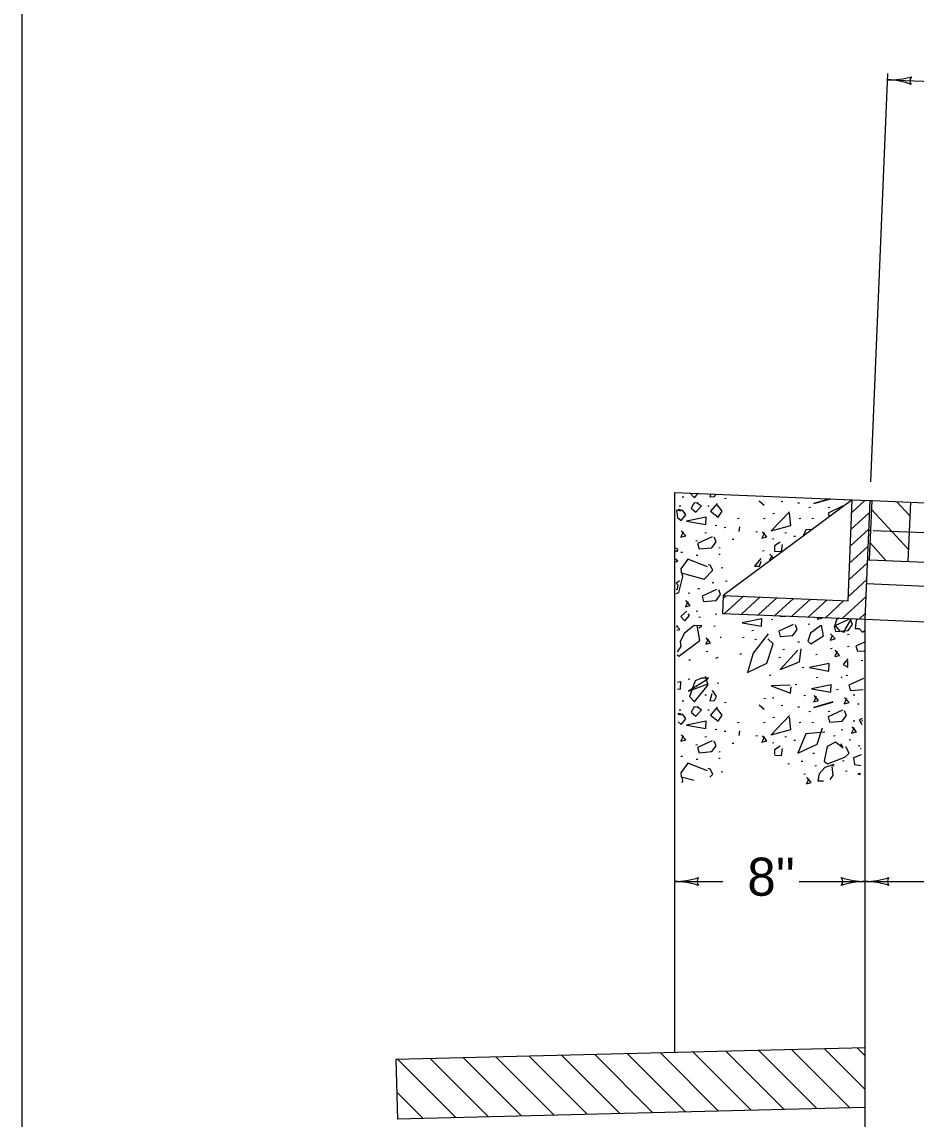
# Model space of a CAD drawing. Extents: x 997.6 to 1037.1, y 998.9 to 1022.6.
# Drawn here: x 1007 to 1011.7, y 1005.03 to 1010.79 of the extents above; entities that cross this region are included whole.
import ezdxf

# ---------------------------------------------------------------- set-up
doc = ezdxf.new("R2010")
doc.units = 0
for name, color, linetype in [('Level 1', 7, 'Continuous'), ('Level 10', 7, 'Continuous'), ('Level 11', 7, 'Continuous')]:
    doc.layers.add(name, color=color, linetype=linetype)

msp = doc.modelspace()

# ---------------------------------------------------------------- linework, layer by layer
at = {"layer": 'Level 1'}
for p, q in [((1011.4599, 1008.3738), (1011.5493, 1010.5196)), ((1011.5479, 1010.4868), (1012.474, 1010.4483)), ((1010.4298, 1005.3743), (1010.4298, 1008.3185)), ((1010.4298, 1008.3185), (1011.3622, 1008.2796)), ((1011.3622, 1008.2796), (1010.6843, 1007.7762)), ((1011.34, 1007.7488), (1011.3622, 1008.2796)), ((1011.3593, 1008.2117), (1011.4301, 1008.2768)), ((1011.3622, 1008.2796), (1011.4558, 1008.2758)), ((1011.4298, 1007.6513), (1011.4558, 1008.2758)), ((1011.4535, 1007.9631), (1011.4665, 1008.2753)), ((1011.4558, 1008.2758), (1011.4665, 1008.2753)), ((1011.4665, 1008.2753), (1013.6833, 1008.1829)), ((1011.6664, 1008.1925), (1011.5952, 1008.27)), ((1011.6564, 1007.9547), (1011.6695, 1008.2669)), ((1011.3556, 1008.1233), (1011.4532, 1008.2131)), ((1011.659, 1008.0158), (1011.4646, 1008.2273)), ((1011.3519, 1008.035), (1011.4495, 1008.1248)), ((1011.4493, 1008.1196), (1011.46, 1008.1192)), ((1011.4713, 1008.1188), (1013.6631, 1008.0274)), ((1011.3483, 1007.9468), (1011.4458, 1008.0365)), ((1011.5412, 1007.9594), (1011.4572, 1008.0508)), ((1011.3446, 1007.8583), (1011.4422, 1007.9482)), ((1011.4428, 1007.9635), (1011.4535, 1007.963)), ((1011.4535, 1007.9631), (1013.6703, 1007.8707)), ((1011.3409, 1007.77), (1011.4385, 1007.8598)), ((1011.4376, 1007.8386), (1014.435, 1007.7137)), ((1010.6843, 1007.7762), (1010.6804, 1007.6825)), ((1010.6837, 1007.7598), (1010.7006, 1007.7755)), ((1010.6843, 1007.7762), (1011.34, 1007.7488)), ((1010.6913, 1007.682), (1010.7889, 1007.7718)), ((1010.7796, 1007.6783), (1010.8771, 1007.7681)), ((1010.8679, 1007.6747), (1010.9655, 1007.7644)), ((1010.9563, 1007.671), (1011.0538, 1007.7608)), ((1011.0445, 1007.6673), (1011.1421, 1007.7571)), ((1011.1328, 1007.6637), (1011.2304, 1007.7534)), ((1011.2213, 1007.6599), (1011.3188, 1007.7498)), ((1011.3094, 1007.6563), (1011.4348, 1007.7715)), ((1010.6804, 1007.6825), (1011.4298, 1007.6513)), ((1011.3978, 1007.6526), (1011.431, 1007.6831)), ((1011.4298, 1002.5233), (1011.4298, 1007.6513)), ((1011.4298, 1007.6513), (1014.4272, 1007.5263)), ((1010.4298, 1006.2733), (1010.6818, 1006.2733)), ((1011.0829, 1006.2733), (1011.4298, 1006.2733)), ((1011.4298, 1006.2733), (1012.4255, 1006.2733)), ((1011.4298, 1005.3993), (1008.9647, 1005.3378)), ((1010.4298, 1005.3743), (1010.4298, 1005.3743)), ((1010.8316, 1005.0718), (1010.5267, 1005.3768)), ((1011.0041, 1005.0762), (1010.6992, 1005.3811)), ((1011.1767, 1005.0804), (1010.8718, 1005.3853)), ((1011.349, 1005.0848), (1011.0441, 1005.3897)), ((1011.4298, 1005.1809), (1011.2166, 1005.394)), ((1011.4298, 1005.3578), (1011.3892, 1005.3983)), ((1008.9647, 1005.3378), (1008.9725, 1005.0253)), ((1009.2795, 1005.0329), (1008.9745, 1005.3379)), ((1009.452, 1005.0373), (1009.147, 1005.3423)), ((1009.6245, 1005.0416), (1009.3195, 1005.3466)), ((1009.7969, 1005.0458), (1009.4918, 1005.3509)), ((1009.9694, 1005.0502), (1009.6644, 1005.3552)), ((1010.1419, 1005.0545), (1009.8369, 1005.3595)), ((1010.3143, 1005.0588), (1010.0093, 1005.3638)), ((1010.4868, 1005.0632), (1010.1818, 1005.3681)), ((1010.6593, 1005.0675), (1010.3543, 1005.3724)), ((1009.1072, 1005.0286), (1008.9689, 1005.1668)), ((1011.4298, 1005.0868), (1008.9725, 1005.0253))]:
    msp.add_line(p, q, dxfattribs=at)
for points in [[(1010.5084, 1008.3152), (1010.5333, 1008.2894)], [(1010.4778, 1008.2935), (1010.4693, 1008.2924)], [(1010.5546, 1008.2617), (1010.5311, 1008.2628), (1010.5162, 1008.235), (1010.5397, 1008.2137), (1010.5695, 1008.2478), (1010.5482, 1008.2606)], [(1010.5333, 1008.2894), (1010.5527, 1008.3133)], [(1010.6184, 1008.3106), (1010.6133, 1008.2948)], [(1010.6133, 1008.2948), (1010.6388, 1008.2958)], [(1010.6517, 1008.2606), (1010.6175, 1008.22), (1010.657, 1008.188), (1010.6783, 1008.22), (1010.6549, 1008.251), (1010.6432, 1008.251)], [(1010.6388, 1008.2958), (1010.6451, 1008.3095)], [(1010.7003, 1008.2857), (1010.6918, 1008.2846)], [(1010.8999, 1008.2499), (1010.8733, 1008.2723)], [(1010.9981, 1008.2699), (1010.9895, 1008.2688)], [(1011.0844, 1008.2621), (1011.0759, 1008.261)], [(1011.2441, 1008.2845), (1011.1603, 1008.2595)], [(1011.1603, 1008.2595), (1011.2498, 1008.2843)], [(1011.3203, 1008.2813), (1011.3197, 1008.2798)], [(1011.3197, 1008.2798), (1011.3248, 1008.2811)], [(1010.4628, 1008.219), (1010.4393, 1008.2253), (1010.4437, 1008.187), (1010.4639, 1008.171), (1010.4874, 1008.2008), (1010.4713, 1008.2233), (1010.4479, 1008.2275)], [(1010.4622, 1008.2463), (1010.4536, 1008.2453)], [(1010.6113, 1008.2463), (1010.6028, 1008.2453)], [(1011.0323, 1008.2168), (1010.9363, 1008.1155), (1011.0387, 1008.1443), (1011.0333, 1008.2083)], [(1010.9536, 1008.2071), (1010.945, 1008.206)], [(1011.1421, 1008.2385), (1011.1335, 1008.2374)], [(1011.3106, 1008.245), (1011.2348, 1008.2098)], [(1011.2348, 1008.2098), (1011.2404, 1008.1891)], [(1011.2442, 1008.2385), (1011.2356, 1008.2374)], [(1010.5944, 1008.1885), (1010.4909, 1008.1672), (1010.5933, 1008.149), (1010.5944, 1008.1896)], [(1010.6507, 1008.1443), (1010.6421, 1008.1432)], [(1010.7684, 1008.1809), (1010.7599, 1008.1798)], [(1010.9038, 1008.1809), (1010.8953, 1008.1798)], [(1011.0923, 1008.1809), (1011.0838, 1008.1798)], [(1011.1578, 1008.1809), (1011.1493, 1008.1798)], [(1010.4324, 1008.137), (1010.4323, 1008.1371)], [(1010.4323, 1008.1369), (1010.4324, 1008.137)], [(1010.4746, 1008.1102), (1010.4618, 1008.0835), (1010.4874, 1008.0899), (1010.4639, 1008.1166)], [(1010.6255, 1008.0853), (1010.5498, 1008.0501), (1010.5572, 1008.0223), (1010.6244, 1008.0277), (1010.6468, 1008.0587), (1010.6372, 1008.0832)], [(1010.5957, 1008.105), (1010.5871, 1008.1039)], [(1010.6978, 1008.1338), (1010.6893, 1008.1328)], [(1010.768, 1008.1133), (1010.7723, 1008.1379)], [(1010.8646, 1008.1103), (1010.856, 1008.1092)], [(1010.9005, 1008.1049), (1010.8878, 1008.0783), (1010.9133, 1008.0847), (1010.8898, 1008.1113)], [(1011.0164, 1008.105), (1011.0078, 1008.1039)], [(1011.0635, 1008.0867), (1011.055, 1008.0856)], [(1011.1176, 1008.1208), (1011.1043, 1008.0881)], [(1011.1523, 1008.1237), (1011.1176, 1008.1208)], [(1010.5485, 1008.0631), (1010.54, 1008.062)], [(1010.6689, 1008.0264), (1010.6604, 1008.0254)], [(1010.7397, 1008.0709), (1010.7311, 1008.0699)], [(1010.9509, 1008.0736), (1010.9424, 1008.0725)], [(1010.9832, 1008.0558), (1010.9543, 1008.0376), (1010.9533, 1008.0098), (1010.9907, 1008.0078), (1010.996, 1008.044)], [(1010.4468, 1008.0184), (1010.434, 1008.0248)], [(1010.4341, 1008.0131), (1010.4415, 1008.0078)], [(1010.4455, 1007.9563), (1010.4348, 1007.9686)], [(1010.4415, 1008.0078), (1010.4468, 1008.0184)], [(1010.47, 1008.0029), (1010.4614, 1008.0018)], [(1010.5512, 1007.9872), (1010.5426, 1007.9861)], [(1010.6689, 1007.9924), (1010.6604, 1007.9913)], [(1010.8818, 1007.9704), (1010.8488, 1007.9298), (1010.8743, 1007.9298), (1010.8839, 1007.9565)], [(1010.8986, 1008.0108), (1010.89, 1008.0097)], [(1010.9398, 1007.9871), (1010.927, 1007.9604)], [(1010.948, 1007.972), (1010.9292, 1007.9935)], [(1010.4349, 1007.9537), (1010.4455, 1007.9563)], [(1010.6015, 1007.9267), (1010.4991, 1007.9672), (1010.4618, 1007.916), (1010.4639, 1007.8957), (1010.5834, 1007.8627), (1010.6293, 1007.9096), (1010.6154, 1007.9363), (1010.6048, 1007.9384)], [(1010.6821, 1007.9218), (1010.6735, 1007.9207)], [(1010.927, 1007.9604), (1010.9352, 1007.9624)], [(1010.4511, 1007.7923), (1010.4713, 1007.8754)], [(1010.4713, 1007.8754), (1010.4693, 1007.8893)], [(1010.4553, 1007.853), (1010.4365, 1007.8394)], [(1010.4479, 1007.8306), (1010.4365, 1007.8407)], [(1010.437, 1007.8078), (1010.4447, 1007.8103)], [(1010.4447, 1007.8103), (1010.4479, 1007.8306)], [(1010.559, 1007.8118), (1010.5504, 1007.8108)], [(1010.649, 1007.8078), (1010.5733, 1007.7726), (1010.5808, 1007.7448), (1010.648, 1007.7502), (1010.6704, 1007.7812), (1010.6608, 1007.8057)], [(1010.6349, 1007.8432), (1010.6264, 1007.8422)], [(1010.7056, 1007.8511), (1010.6971, 1007.85)], [(1010.4373, 1007.7869), (1010.4511, 1007.7923)], [(1010.4982, 1007.7437), (1010.4853, 1007.717), (1010.5109, 1007.7233), (1010.4875, 1007.75)], [(1010.5093, 1007.7883), (1010.5008, 1007.7872)], [(1010.4938, 1007.6941), (1010.4618, 1007.6653), (1010.4831, 1007.6428), (1010.5066, 1007.6717), (1010.5002, 1007.6802)], [(1010.5512, 1007.694), (1010.5426, 1007.6929)], [(1010.5643, 1007.6626), (1010.5557, 1007.6615)], [(1010.6507, 1007.6783), (1010.6421, 1007.6772)], [(1010.8868, 1007.6544), (1010.7833, 1007.6331), (1010.8858, 1007.6149), (1010.8868, 1007.6555)], [(1010.9457, 1007.6495), (1010.9372, 1007.6484)], [(1011.0514, 1007.6246), (1010.9757, 1007.5893), (1010.9832, 1007.5616), (1011.0503, 1007.5669), (1011.0728, 1007.5979), (1011.0632, 1007.6224)], [(1010.9822, 1007.6698), (1010.9832, 1007.6663)], [(1010.9832, 1007.6663), (1011.0124, 1007.6686)], [(1011.1394, 1007.6259), (1011.1309, 1007.6248)], [(1011.1831, 1007.6615), (1011.1783, 1007.6515)], [(1011.1783, 1007.6515), (1011.2039, 1007.6579)], [(1011.2039, 1007.6579), (1011.2013, 1007.6608)], [(1011.342, 1007.6508), (1011.2663, 1007.6155), (1011.2738, 1007.5878), (1011.341, 1007.5931), (1011.3633, 1007.6241), (1011.3538, 1007.6486)], [(1011.2798, 1007.6493), (1011.2702, 1007.6204)], [(1011.2922, 1007.6569), (1011.2798, 1007.6493)], [(1011.3257, 1007.597), (1011.3585, 1007.6542)], [(1011.3822, 1007.6461), (1011.3779, 1007.6023)], [(1011.3908, 1007.6528), (1011.3822, 1007.6461)], [(1010.456, 1007.5977), (1010.4397, 1007.6162)], [(1010.4432, 1007.618), (1010.4398, 1007.6108)], [(1010.44, 1007.5937), (1010.456, 1007.5977)], [(1010.481, 1007.5788), (1010.4586, 1007.5351)], [(1010.5311, 1007.6194), (1010.481, 1007.5788)], [(1010.5717, 1007.6162), (1010.5311, 1007.6194)], [(1010.5493, 1007.6088), (1010.5482, 1007.6204)], [(1010.561, 1007.5404), (1010.5493, 1007.6088)], [(1010.5557, 1007.6066), (1010.5706, 1007.6151)], [(1010.6428, 1007.6154), (1010.6343, 1007.6143)], [(1010.9203, 1007.5746), (1010.8413, 1007.4733), (1010.8114, 1007.3718), (1010.9128, 1007.4209), (1010.9469, 1007.5223), (1010.9181, 1007.549)], [(1010.8436, 1007.5918), (1010.8351, 1007.5908)], [(1011.1955, 1007.6173), (1011.1422, 1007.5778), (1011.1293, 1007.5373), (1011.1443, 1007.5223), (1011.2115, 1007.565), (1011.1998, 1007.6204)], [(1011.2592, 1007.5683), (1011.2464, 1007.5416), (1011.272, 1007.548), (1011.2485, 1007.5747)], [(1011.2702, 1007.6204), (1011.2947, 1007.5906)], [(1011.2947, 1007.5906), (1011.3203, 1007.5842)], [(1011.3203, 1007.5842), (1011.3257, 1007.597)], [(1011.3463, 1007.5709), (1011.3377, 1007.5698)], [(1011.3779, 1007.6023), (1011.3993, 1007.6034)], [(1011.3993, 1007.6034), (1011.4153, 1007.5842)], [(1011.4153, 1007.5842), (1011.428, 1007.5928)], [(1010.4618, 1007.5084), (1010.4416, 1007.4805)], [(1010.4511, 1007.4573), (1010.561, 1007.5404)], [(1010.4586, 1007.5351), (1010.4618, 1007.5084)], [(1010.6055, 1007.5473), (1010.5927, 1007.5206), (1010.6183, 1007.527), (1010.5948, 1007.5537)], [(1010.673, 1007.5543), (1010.6677, 1007.5586)], [(1010.7938, 1007.5553), (1010.7853, 1007.5542)], [(1010.8593, 1007.5448), (1010.8508, 1007.5437)], [(1011.0844, 1007.5317), (1011.0759, 1007.5306)], [(1011.3463, 1007.5081), (1011.3377, 1007.507)], [(1011.4262, 1007.5316), (1011.3815, 1007.5108)], [(1011.3815, 1007.5108), (1011.3889, 1007.4831)], [(1010.4418, 1007.4643), (1010.4511, 1007.4573)], [(1010.6035, 1007.4819), (1010.595, 1007.4808)], [(1010.6559, 1007.4508), (1010.6432, 1007.4455)], [(1010.7808, 1007.4688), (1010.7723, 1007.4678)], [(1010.985, 1007.4505), (1010.9764, 1007.4494)], [(1011.076, 1007.4893), (1010.9843, 1007.3868), (1011.0856, 1007.4273), (1011.0931, 1007.4967)], [(1011.0059, 1007.4924), (1010.9973, 1007.4913)], [(1011.1787, 1007.4663), (1011.1702, 1007.4652)], [(1011.2573, 1007.4977), (1011.2487, 1007.4966)], [(1011.2828, 1007.4818), (1011.2699, 1007.4552), (1011.2956, 1007.4616), (1011.2721, 1007.4883)], [(1011.3889, 1007.4831), (1011.4248, 1007.486)], [(1010.5119, 1007.4374), (1010.5033, 1007.4363)], [(1011.108, 1007.3982), (1011.0995, 1007.3971)], [(1011.2403, 1007.4188), (1011.1368, 1007.3975), (1011.2393, 1007.3793), (1011.2403, 1007.4198)], [(1011.3395, 1007.4433), (1011.3139, 1007.4135), (1011.3395, 1007.4007), (1011.3384, 1007.4305)], [(1011.4169, 1007.4348), (1011.4084, 1007.4338)], [(1010.5093, 1007.3368), (1010.5008, 1007.3358)], [(1010.6026, 1007.336), (1010.5023, 1007.2741), (1010.6026, 1007.3114), (1010.5908, 1007.3509)], [(1010.609, 1007.3424), (1010.5695, 1007.3413), (1010.5364, 1007.3285), (1010.5066, 1007.2453), (1010.5333, 1007.2176), (1010.6058, 1007.3072), (1010.593, 1007.3434)], [(1010.9353, 1007.3563), (1010.9267, 1007.3552)], [(1011.1813, 1007.3447), (1011.1728, 1007.3436)], [(1011.3086, 1007.3478), (1011.3043, 1007.3445)], [(1011.3384, 1007.3552), (1011.3298, 1007.3541)], [(1011.4204, 1007.3408), (1011.3448, 1007.3055)], [(1010.4609, 1007.3235), (1010.4438, 1007.32)], [(1010.4443, 1007.2868), (1010.4598, 1007.284)], [(1010.4598, 1007.284), (1010.4609, 1007.3245)], [(1010.625, 1007.2592), (1010.6133, 1007.2229), (1010.6388, 1007.2239), (1010.6485, 1007.2453), (1010.6282, 1007.2773)], [(1010.6611, 1007.3159), (1010.6526, 1007.3148)], [(1011.0365, 1007.3061), (1010.9363, 1007.3018), (1011.0376, 1007.2634), (1011.0418, 1007.2965)], [(1011.0713, 1007.308), (1011.0628, 1007.307)], [(1011.2508, 1007.3078), (1011.1473, 1007.2864), (1011.2497, 1007.2683), (1011.2508, 1007.3088)], [(1011.2887, 1007.2818), (1011.2801, 1007.2808)], [(1011.3448, 1007.3055), (1011.3523, 1007.2778)], [(1011.3523, 1007.2778), (1011.4187, 1007.2831)], [(1010.4778, 1007.2217), (1010.4693, 1007.2206)], [(1010.5957, 1007.2531), (1010.5871, 1007.252)], [(1010.9064, 1007.2348), (1010.8979, 1007.2337)], [(1010.9509, 1007.2373), (1010.9424, 1007.2363)], [(1011.1158, 1007.2504), (1011.1073, 1007.2494)], [(1011.1728, 1007.2452), (1011.16, 1007.2185), (1011.1856, 1007.2248), (1011.1622, 1007.2515)], [(1011.3325, 1007.2347), (1011.3197, 1007.208), (1011.3453, 1007.2144), (1011.3218, 1007.2411)], [(1011.375, 1007.2531), (1011.3665, 1007.252)], [(1010.4622, 1007.1745), (1010.4536, 1007.1734)], [(1010.5546, 1007.1898), (1010.5311, 1007.1909), (1010.5162, 1007.1632), (1010.5397, 1007.1418), (1010.5695, 1007.1759), (1010.5482, 1007.1888)], [(1010.6113, 1007.1745), (1010.6028, 1007.1734)], [(1010.6517, 1007.1888), (1010.6175, 1007.1482), (1010.657, 1007.1162), (1010.6783, 1007.1482), (1010.6549, 1007.1792), (1010.6432, 1007.1792)], [(1010.7003, 1007.2138), (1010.6918, 1007.2128)], [(1010.8999, 1007.1781), (1010.8733, 1007.2005)], [(1010.9981, 1007.1981), (1010.9895, 1007.197)], [(1011.0844, 1007.1903), (1011.0759, 1007.1892)], [(1011.1421, 1007.1667), (1011.1335, 1007.1656)], [(1011.2606, 1007.2176), (1011.1603, 1007.1877), (1011.2606, 1007.2154)], [(1011.3106, 1007.1732), (1011.2348, 1007.138), (1011.2423, 1007.1103), (1011.3096, 1007.1156), (1011.332, 1007.1465), (1011.3223, 1007.171)], [(1011.2442, 1007.1667), (1011.2356, 1007.1656)], [(1011.3986, 1007.2059), (1011.3901, 1007.2048)], [(1010.4628, 1007.1472), (1010.4462, 1007.1517)], [(1010.4468, 1007.1128), (1010.4639, 1007.0992)], [(1010.4713, 1007.1514), (1010.4479, 1007.1557)], [(1010.4639, 1007.0992), (1010.4874, 1007.129)], [(1010.4874, 1007.129), (1010.4713, 1007.1514)], [(1010.5944, 1007.1167), (1010.4909, 1007.0953), (1010.5933, 1007.0772), (1010.5944, 1007.1178)], [(1010.7684, 1007.1091), (1010.7599, 1007.108)], [(1010.9038, 1007.1091), (1010.8953, 1007.108)], [(1011.0323, 1007.145), (1010.9363, 1007.0437), (1011.0387, 1007.0724), (1011.0333, 1007.1365)], [(1010.9536, 1007.1353), (1010.945, 1007.1342)], [(1011.0923, 1007.1091), (1011.0838, 1007.108)], [(1011.1578, 1007.1091), (1011.1493, 1007.108)], [(1011.375, 1007.1169), (1011.3665, 1007.1158)], [(1011.4142, 1007.1308), (1011.3982, 1007.1237)], [(1011.3982, 1007.1237), (1011.4132, 1007.098)], [(1011.4139, 1007.1225), (1011.4121, 1007.1162)], [(1011.4121, 1007.1162), (1011.4137, 1007.1142)], [(1010.6507, 1007.0724), (1010.6421, 1007.0713)], [(1010.6978, 1007.0619), (1010.6893, 1007.0609)], [(1010.768, 1007.0415), (1010.7723, 1007.0661)], [(1011.2189, 1007.0575), (1011.1176, 1007.049), (1011.0771, 1006.9487), (1011.1784, 1006.9957), (1011.2062, 1007.081)], [(1011.3123, 1007.0698), (1011.3037, 1007.0688)], [(1011.3718, 1007.0802), (1011.359, 1007.0535), (1011.3846, 1007.0599), (1011.3611, 1007.0866)], [(1010.4746, 1007.0383), (1010.4618, 1007.0117), (1010.4874, 1007.0181), (1010.4639, 1007.0448)], [(1010.5485, 1006.9913), (1010.54, 1006.9902)], [(1010.6255, 1007.0135), (1010.5498, 1006.9783), (1010.5572, 1006.9505), (1010.6244, 1006.9558), (1010.6468, 1006.9868), (1010.6372, 1007.0113)], [(1010.5957, 1007.0332), (1010.5871, 1007.0321)], [(1010.7397, 1006.9991), (1010.7311, 1006.9981)], [(1010.8646, 1007.0384), (1010.856, 1007.0373)], [(1010.9005, 1007.0331), (1010.8878, 1007.0064), (1010.9133, 1007.0128), (1010.8898, 1007.0395)], [(1010.9509, 1007.0018), (1010.9424, 1007.0007)], [(1011.0164, 1007.0332), (1011.0078, 1007.0321)], [(1011.0635, 1007.0148), (1011.055, 1007.0138)], [(1011.315, 1006.9743), (1011.2744, 1007.0063), (1011.2296, 1006.9828), (1011.2147, 1006.906), (1011.2318, 1006.8911), (1011.3235, 1006.9263), (1011.3459, 1006.9487), (1011.3288, 1006.9807)], [(1011.2729, 1007.0384), (1011.2644, 1007.0373)], [(1011.3011, 1006.9967), (1011.3107, 1006.9828)], [(1011.3541, 1007.0174), (1011.3456, 1007.0164)], [(1010.47, 1006.9311), (1010.4614, 1006.93)], [(1010.6689, 1006.9546), (1010.6604, 1006.9536)], [(1010.9543, 1006.9658), (1010.9533, 1006.9403)], [(1010.9832, 1006.9839), (1010.9543, 1006.9658)], [(1010.956, 1006.9379), (1010.9907, 1006.9359)], [(1010.9907, 1006.9359), (1010.996, 1006.9722)], [(1011.163, 1006.9468), (1011.1544, 1006.9457)], [(1011.4084, 1006.9399), (1011.3694, 1006.9231)], [(1011.4013, 1006.986), (1011.3927, 1006.985)], [(1011.4093, 1006.9704), (1011.4057, 1006.9743)], [(1010.4991, 1006.8953), (1010.4618, 1006.8442)], [(1010.6015, 1006.8548), (1010.4991, 1006.8953)], [(1010.5512, 1006.9153), (1010.5426, 1006.9143)], [(1010.6689, 1006.9206), (1010.6604, 1006.9195)], [(1011.0321, 1006.8918), (1011.0236, 1006.8908)], [(1011.1028, 1006.9049), (1011.0943, 1006.9038)], [(1011.1735, 1006.8813), (1011.1649, 1006.8803)], [(1011.2648, 1006.8889), (1011.2189, 1006.8729)], [(1011.2616, 1006.8303), (1011.2563, 1006.8773)], [(1011.2669, 1006.8793), (1011.2573, 1006.8826)], [(1011.3201, 1006.9075), (1011.3115, 1006.9064)], [(1011.3694, 1006.9231), (1011.3737, 1006.8879)], [(1011.3737, 1006.8879), (1011.4068, 1006.8829)], [(1010.4618, 1006.8442), (1010.4639, 1006.8238)], [(1010.4639, 1006.8238), (1010.5308, 1006.8054)], [(1010.4713, 1006.8036), (1010.4693, 1006.8175)], [(1010.6154, 1006.8644), (1010.6048, 1006.8666)], [(1010.6136, 1006.8218), (1010.6293, 1006.8378)], [(1010.6293, 1006.8378), (1010.6154, 1006.8644)], [(1010.6821, 1006.8499), (1010.6735, 1006.8488)], [(1011.1158, 1006.8368), (1011.1073, 1006.8358)], [(1011.1463, 1006.7929), (1011.1228, 1006.8196)], [(1011.188, 1006.8398), (1011.1805, 1006.8025)], [(1011.2189, 1006.8729), (1011.188, 1006.8398)], [(1011.2467, 1006.8088), (1011.2616, 1006.8303)], [(1011.3358, 1006.8525), (1011.3273, 1006.8514)], [(1011.4055, 1006.8418), (1011.3908, 1006.8388)], [(1011.3908, 1006.8388), (1011.4034, 1006.8365)], [(1010.4688, 1006.7933), (1010.4713, 1006.8036)], [(1011.1335, 1006.8132), (1011.1213, 1006.7879)], [(1011.1224, 1006.787), (1011.1463, 1006.7929)], [(1011.1805, 1006.8025), (1011.2116, 1006.8025)]]:
    msp.add_lwpolyline(points, dxfattribs=at)
for centre, radius, start, end in [((1011.5642, 1010.8774), 0.3909, 267.60204, 267.61427), ((1011.5642, 1010.8774), 0.3909, 267.61427, 286.28305), ((1011.5316, 1010.0962), 0.3909, 68.96143, 87.60816), ((1011.6964, 1010.4806), 0.0313, 136.38887, 218.50556), ((1010.4298, 1006.6643), 0.3909, 269.98778, 270), ((1010.4298, 1006.6643), 0.3909, 270, 288.66878), ((1010.4298, 1005.8824), 0.3909, 71.34716, 89.99389), ((1010.5784, 1006.2733), 0.0313, 138.7746, 220.89129), ((1011.2811, 1006.2734), 0.0313, 318.7746, 40.89129), ((1011.4298, 1005.8824), 0.3909, 90, 108.66878), ((1011.4298, 1006.6643), 0.3909, 251.34716, 269.99389), ((1011.4298, 1006.6643), 0.3909, 269.98778, 270), ((1011.4298, 1006.6643), 0.3909, 270, 288.66878), ((1011.4298, 1005.8824), 0.3909, 71.34716, 89.99389), ((1011.4298, 1005.8824), 0.3909, 89.98778, 90), ((1011.5784, 1006.2733), 0.0313, 138.7746, 220.89129)]:
    msp.add_arc(centre, radius, start, end, dxfattribs=at)
at = {"layer": 'Level 10'}
msp.add_line((1007, 1021.5), (1007, 1000.5), dxfattribs=at)
at = {"layer": 'Level 11'}
msp.add_lwpolyline([(1007, 1000.5), (1035.5, 1000.5), (1035.5, 1021.5), (1007, 1021.5)], close=True, dxfattribs=at)

# ---------------------------------------------------------------- texts
at = {"layer": 'Level 1'}
msp.add_text("8''", height=0.2, dxfattribs=at).set_placement((1010.811, 1006.1988))

doc.saveas('drawing.dxf')
